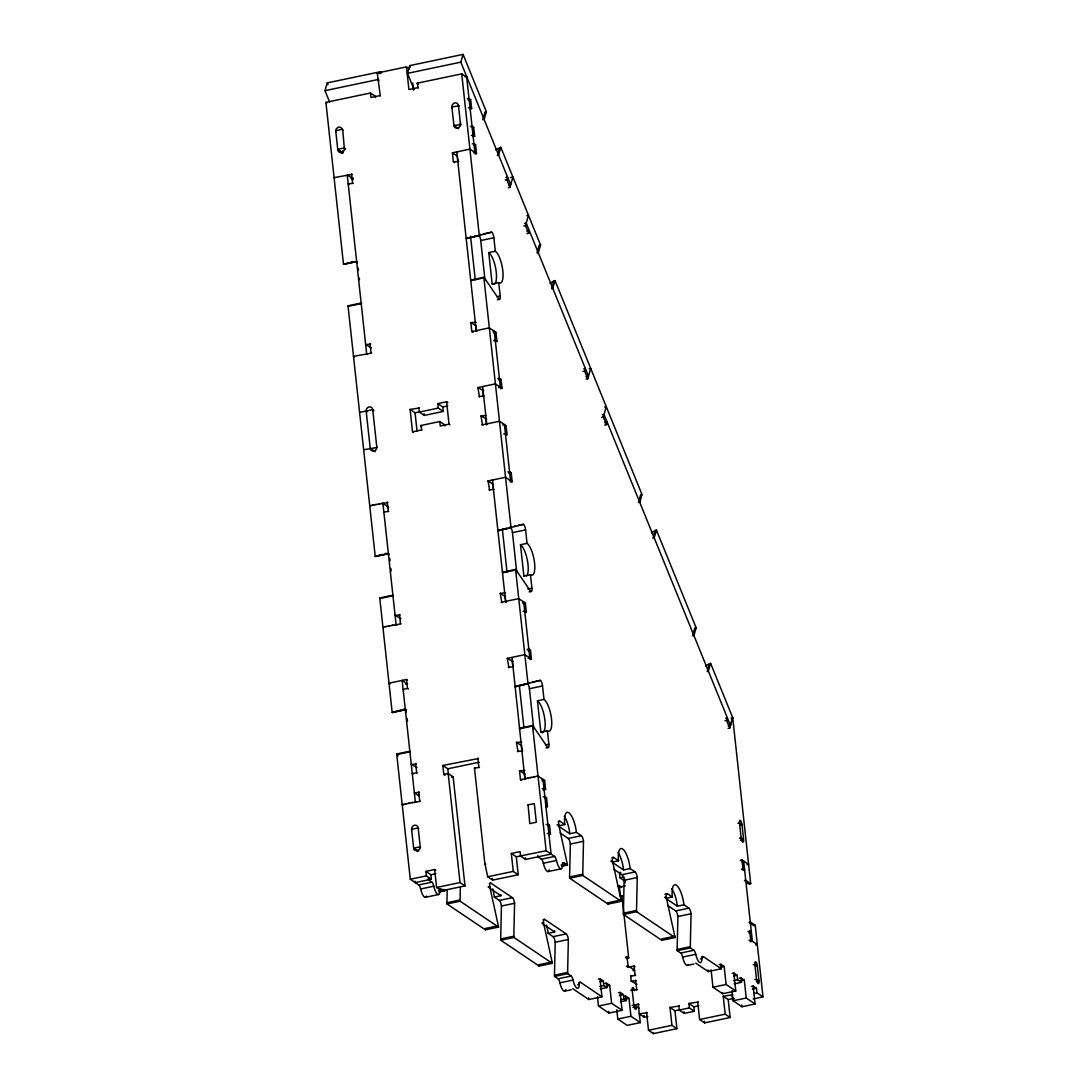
<?xml version="1.0" encoding="UTF-8"?>
<svg xmlns="http://www.w3.org/2000/svg" width="1088" height="1088" viewBox="0 0 1088 1088"><rect width="100%" height="100%" fill="white"/><g stroke="black" fill="none" stroke-linecap="round" stroke-linejoin="round"><path stroke-width="1.5" d="M598.373 979.186L600.018 978.833L601.963 996.771L580.543 982.328A4.706 1.455 78.1 0 0 579.306 984.259A9.425 2.924 78.1 0 1 576.83 988.135A9.425 2.924 78.1 0 1 573.063 980.057A4.706 1.455 78.1 0 0 571.173 976.018L567.691 973.665A4.706 1.455 78.1 0 1 567.61 972.427L568.358 939.502A4.706 1.455 78.1 0 0 566.222 933.912L544.694 919.414A4.706 1.455 78.1 0 0 543.524 922.774L552.106 961.982A4.719 1.469 78.1 0 1 552.323 963.315L513.903 937.434A4.706 1.455 78.1 0 1 513.835 936.197L514.583 903.271A4.706 1.455 78.1 0 0 512.434 897.682L490.919 883.17A4.706 1.455 78.1 0 0 489.75 886.543L498.331 925.752A4.719 1.469 78.1 0 1 498.535 927.071L485.398 929.832L446.991 903.951A4.706 1.455 78.1 0 1 446.91 902.727L447.195 890.378M498.535 927.071L460.129 901.204A4.706 1.455 78.1 0 1 460.061 899.966L460.346 887.618M552.323 963.315L539.172 966.076L500.766 940.195A4.706 1.455 78.1 0 1 500.698 938.958L501.432 906.032A4.706 1.455 78.1 0 0 499.297 900.429L494.333 897.083A16.483 5.114 78.1 0 0 492.755 888.91M565.855 989.509A9.425 2.924 78.1 0 1 559.912 982.818A4.706 1.455 78.1 0 0 558.035 978.778L554.54 976.426A4.706 1.455 78.1 0 1 554.472 975.188L555.22 942.262A4.706 1.455 78.1 0 0 553.071 936.673L548.107 933.327A16.483 5.114 78.1 0 0 546.53 925.14M719.209 964.648L720.854 964.308L721.344 968.782L703.229 956.583A4.706 1.455 78.1 0 0 701.991 958.514A9.425 2.924 78.1 0 1 699.516 962.39A9.425 2.924 78.1 0 1 695.749 954.312A4.706 1.455 78.1 0 0 693.858 950.273L690.377 947.92A4.706 1.455 78.1 0 1 690.295 946.682L691.043 913.757A4.706 1.455 78.1 0 0 688.908 908.167L683.93 904.822A16.483 5.114 78.1 0 0 676.437 885.224A16.483 5.114 78.1 0 0 672.343 897.015L667.379 893.656A4.706 1.455 78.1 0 0 666.21 897.029L674.791 936.238A4.719 1.469 78.1 0 1 674.995 937.57L636.589 911.69A4.706 1.455 78.1 0 1 636.521 910.452L637.269 877.526A4.706 1.455 78.1 0 0 635.12 871.937L630.156 868.578A16.483 5.114 78.1 0 0 622.662 848.994A16.483 5.114 78.1 0 0 618.569 860.771L613.605 857.426A4.706 1.455 78.1 0 0 612.435 860.798L621.017 900.007A4.719 1.469 78.1 0 1 621.221 901.326L608.083 904.087L569.677 878.206A4.706 1.455 78.1 0 1 569.595 876.982L570.343 844.057A4.706 1.455 78.1 0 0 568.208 838.454L560.13 833.014M621.221 901.326L582.814 875.459A4.706 1.455 78.1 0 1 582.746 874.222L583.494 841.296A4.706 1.455 78.1 0 0 581.346 835.693L576.382 832.347A16.483 5.114 78.1 0 0 568.888 812.763A16.483 5.114 78.1 0 0 564.794 824.541L558.226 825.928L569.813 833.734L576.382 832.347M674.995 937.57L661.858 940.318L623.451 914.45A4.706 1.455 78.1 0 1 623.383 913.213L624.118 880.287A4.706 1.455 78.1 0 0 621.982 874.684L613.904 869.244M688.269 964.498A9.425 2.924 78.1 0 1 682.598 957.073A4.706 1.455 78.1 0 0 680.721 953.034L677.226 950.681A4.706 1.455 78.1 0 1 677.158 949.443L677.906 916.518A4.706 1.455 78.1 0 0 675.757 910.928L667.692 905.488M329.596 101.973L324.999 90.658L327.23 82.906L380.542 71.713L381.14 73.182M378.896 80.947L378.447 78.989M379.984 73.658L380.542 71.713M414.093 89.529L407.51 73.345L409.754 65.593L463.066 54.4L486.39 111.778L484.146 119.53A4.706 3.862 16.1 0 1 482.827 119.626L485.071 111.874A4.706 3.862 16.1 0 0 486.39 111.778M509.034 185.137L510.68 184.797L460.822 62.152L463.066 54.4M499.65 147.737L497.406 155.489A4.719 3.876 16.1 0 1 498.59 155.067L500.834 147.315A4.719 3.876 16.1 0 0 499.65 147.737L495.788 150.008M508.286 187.721L509.932 187.381L506.818 179.724L507.566 177.14L505.92 177.48M509.932 187.381L512.924 177.045L510.449 177.562M526.959 233.662L528.605 233.308L525.49 225.665L528.482 215.315L526.837 215.669M528.605 233.308L529.353 230.724L526.891 231.254M540.573 245.058L538.329 252.81A4.706 3.862 16.1 0 1 537.01 252.906L539.254 245.154A4.706 3.862 16.1 0 0 540.573 245.058L500.834 147.315M553.819 281.017L551.589 288.769A4.719 3.876 16.1 0 1 552.772 288.347L555.016 280.595A4.719 3.876 16.1 0 0 553.819 281.017L549.97 283.288M586.092 379.114L587.738 378.774L584.623 371.117L585.371 368.533L583.726 368.873M587.738 378.774L590.73 368.438L589.084 368.778M604.765 425.054L606.41 424.714L603.296 417.058L606.288 406.722L604.642 407.062M606.41 424.714L607.158 422.117L604.697 422.647M642.002 494.564L639.758 502.316A4.706 3.862 16.1 0 1 638.438 502.425L640.682 494.659A4.706 3.862 16.1 0 0 642.002 494.564L555.016 280.595M655.248 530.522L653.018 538.274A4.719 3.876 16.1 0 1 654.201 537.853L656.445 530.101A4.719 3.876 16.1 0 0 655.248 530.522L651.399 532.794M696.17 627.844L693.94 635.596A4.706 3.862 16.1 0 1 692.621 635.691L694.851 627.939A4.706 3.862 16.1 0 0 696.17 627.844L656.445 530.101M709.43 663.802L707.2 671.554A4.719 3.876 16.1 0 1 708.383 671.133L710.627 663.381A4.719 3.876 16.1 0 0 709.43 663.802L705.568 666.074M728.09 728.402L729.735 728.049L726.621 720.392L727.369 717.808L725.723 718.162M728.226 725.859L730.442 725.397L732.686 717.645L710.627 663.381M729.735 728.049L732.727 717.713L731.082 718.066M375.537 97.485L375.414 96.356L370.45 93.01L325.91 102.367L343.482 264.194A4.706 1.455 78.1 0 0 343.862 264.33L349.166 262.725M350.662 262.262L352.906 261.582M472.6 236.749L466.63 238.571L491.722 232.166A4.706 1.455 78.1 0 1 493.857 237.769L495.326 251.219A16.483 5.114 78.1 0 1 502.819 270.803A16.483 5.114 78.1 0 1 498.726 282.581L500.194 296.031A4.706 1.455 78.1 0 1 499.025 299.39L497.379 299.744M474.844 236.069L476.34 235.606M379.413 555.315L375.673 556.458L388.824 553.697A4.719 1.469 78.1 0 1 388.362 553.561L375.224 556.322L348.01 305.796L361.148 303.035A4.706 1.455 78.1 0 1 361.651 303.538L348.5 306.299A4.706 1.455 78.1 0 0 348.01 305.796M380.161 555.084L382.405 554.404M385.383 553.493L386.131 553.262M502.846 529.339L498.358 530.713L523.45 524.307A4.706 1.455 78.1 0 1 525.599 529.897L527.054 543.347A16.483 5.114 78.1 0 1 534.562 562.945A16.483 5.114 78.1 0 1 530.468 574.722L531.923 588.173A4.706 1.455 78.1 0 1 530.754 591.532L529.122 591.872M504.342 528.89L506.573 528.197M509.565 527.286L510.313 527.068M397.854 710.913L392.632 712.504L406.518 709.512M398.602 710.682L400.846 710.002M403.838 709.077L404.573 708.859A4.706 1.455 78.1 0 1 406.314 712.273M528.374 683.998A4.719 1.469 78.1 0 1 528.006 683.862L514.855 686.623A4.719 1.469 78.1 0 0 515.236 686.759L517.548 686.079M518.296 685.848L521.288 684.937M523.532 684.243L525.028 683.794M546.067 747.918L547.713 747.578A4.706 1.455 78.1 0 0 548.882 744.219L547.414 730.769A16.483 5.114 78.1 0 0 551.507 718.991A16.483 5.114 78.1 0 0 544.014 699.394L542.545 685.943A4.706 1.455 78.1 0 0 540.41 680.354L515.318 686.759M380.324 96.07L377.25 73.018L406.45 66.898L409.564 68.993M324.999 90.658L378.298 79.465M407.51 73.345L460.822 62.152M418.295 88.101L417.194 83.205L461.734 73.862L466.698 77.207M464.97 76.745L466.616 76.391L474.885 152.483L473.783 152.714M370.45 93.01L370.94 97.498L379.698 95.662M406.45 66.898L408.911 89.529L417.683 87.693M467.378 98.845L469.01 98.505L470.669 99.62L471.648 108.582L470.002 108.922M468.207 100.137L470.669 99.62M342.271 129.254L335.702 130.642L337.797 149.913A3.536 3.196 -56 0 0 341.442 152.592A3.536 3.196 -56 0 0 344.366 148.539L342.693 129.54M460.36 123.026L460.496 124.481A3.536 3.196 -56 0 1 453.954 125.854L451.874 106.882L459.068 105.917M468.343 107.807L469.989 107.467L471.648 108.582M453.778 124.413L453.914 125.555L461.094 124.59M341.877 152.823L342.693 152.66L337.729 149.314L344.298 147.927L345.549 148.77M470.37 126.48L472.015 126.14L473.674 127.255L474.654 136.218L473.008 136.558M472.029 127.595L473.674 127.255M471.349 135.442L472.994 135.102L474.654 136.218M472.26 143.861L473.906 143.521L475.565 144.636L476.53 153.598L474.898 153.938M473.919 144.976L475.565 144.636M352.226 174.379L334.084 177.643L334.71 178.065M454.607 162.615L453.356 161.786L452.39 152.81L469.921 149.138L476.53 153.598M351.098 178.459L353.287 177.997M352.213 179.683L353.029 179.52M353.206 183.342L348.201 183.845L349.139 184.47M453.356 161.786L458.674 161.486M505.186 180.064L506.818 179.724M524.593 223.421L526.238 223.081L588.486 376.19L586.024 376.706M480.216 234.586L481.046 234.41M483.507 233.893L485.969 233.376M486.785 233.199L491.722 232.166M523.858 226.005L525.49 225.665M343.482 264.194L356.633 261.433A4.706 1.455 78.1 0 0 357 261.569L343.944 264.316M479.686 235.824A4.719 1.469 78.1 0 1 479.318 235.688L466.167 238.449A4.719 1.469 78.1 0 0 466.548 238.585M485.071 280.582L480.719 240.53L493.857 237.769M498.726 282.581L492.157 283.968L488.757 252.593L495.326 251.219M484.323 277.794A4.706 1.455 78.1 0 0 483.834 277.29L470.696 280.051A4.706 1.455 78.1 0 1 471.186 280.554L484.323 277.794L499.025 299.39M496.903 296.725L500.194 296.031M370.668 344.134L365.677 344.638L371.457 347.82M473.049 332.37L471.798 331.541L470.832 322.578L476.136 322.279M470.832 322.578L476.068 325.856M371.647 353.097L353.505 356.361L354.321 356.918M471.798 331.541L489.328 327.855L495.951 332.316L496.93 341.278L495.285 341.632M493.204 331.432L494.292 331.201L500.385 387.233L498.739 387.573M493.49 332.833L495.951 332.316M493.626 340.517L495.271 340.163L496.93 341.278M497.76 378.61L499.406 378.27L501.065 379.386L502.044 388.348L500.398 388.688M498.603 379.902L501.065 379.386M359.584 412.379L372.735 409.632L373.66 410.258M479.482 396.943L477.89 387.559L495.421 383.887L502.044 388.348M477.89 387.559L483.684 390.728M582.978 371.457L584.623 371.117M413.454 432.466L412.529 431.841L410.094 409.428L419.478 408.014M437.838 403.607L442.802 406.953L443.292 411.427L438.328 408.082L437.838 403.607L446.597 401.771L447.848 402.601M478.87 396.522L483.861 396.018M410.094 409.428L415.058 412.774L419.438 411.849M442.802 406.953L447.739 405.919M418.853 407.592L419.342 412.066L438.328 408.082M419.342 412.066L424.306 415.412L443.292 411.427M421.913 430.413L420.798 425.517L439.783 421.532L444.747 424.878L444.87 425.993M482.569 425.326L480.978 415.942L485.982 415.439M443.564 425.122L444.747 424.878M412.529 431.841L421.287 430.005M439.783 421.532L440.273 426.02L449.031 424.17L449.97 424.796M480.978 415.942L486.758 419.125M363.637 449.738L377.414 447.399M481.943 424.905L499.474 421.233L506.097 425.694L507.062 434.656L505.43 434.996M502.792 424.918L504.438 424.578L510.53 480.597L509.429 480.828M504.451 426.034L506.097 425.694M503.771 433.881L505.417 433.541L507.062 434.656M602.398 414.814L604.044 414.474L730.442 725.397M601.664 417.398L603.296 417.058M507.906 471.974L509.551 471.634L511.21 472.75L512.176 481.712L510.544 482.066M508.749 473.266L511.21 472.75M387.872 502.493L369.73 505.757L370.559 506.314M489.627 490.307L488.036 480.937L505.553 477.251L512.176 481.712M372.191 505.24L373.021 505.063M375.482 504.546L376.298 504.383M378.76 503.866L379.59 503.69M382.051 503.173L387.845 506.342L386.743 506.573M387.858 507.81L388.674 507.634M388.851 511.455L383.846 511.958L384.472 512.38M489.002 489.899L494.006 489.396M514.42 526.198L515.236 526.034M517.711 525.518L520.173 525.001M520.989 524.824L523.45 524.307M511.428 527.952A4.719 1.469 78.1 0 1 511.047 527.816L497.91 530.577A4.719 1.469 78.1 0 0 498.277 530.713M510.462 527.177A4.706 1.455 78.1 0 1 512.448 532.658L525.599 529.897M524.307 576.341A16.483 5.114 78.1 0 1 523.899 576.096L520.486 544.721L527.054 543.347M379.739 597.924L392.89 595.177A4.706 1.455 78.1 0 1 393.38 595.68L380.242 598.441A4.706 1.455 78.1 0 0 379.739 597.924L392.17 712.368A4.719 1.469 78.1 0 0 392.55 712.504M516.066 569.935A4.706 1.455 78.1 0 0 515.576 569.432L502.425 572.179A4.706 1.455 78.1 0 1 502.928 572.696L516.066 569.935L530.754 591.532M523.899 576.096L530.468 574.722M400.085 614.91L395.094 615.414L400.874 618.596M501.84 602.738L500.249 593.354L505.254 592.851M527.816 589.03L531.923 588.173M500.249 593.354L505.485 596.646M401.064 623.886L382.922 627.137L383.534 627.558M501.214 602.317L518.745 598.631L525.368 603.092L526.347 612.054L524.702 612.408M385.383 626.62L386.199 626.443M388.661 625.926L389.49 625.763M391.952 625.246L392.768 625.07M395.243 624.553L396.889 624.934M522.621 602.208L523.709 601.977L529.802 658.009L528.156 658.349M522.906 603.609L525.368 603.092M523.042 611.293L524.688 610.939L526.347 612.054M527.177 649.386L528.822 649.046L530.482 650.162L531.447 659.124L529.815 659.464M528.02 650.678L530.482 650.162M407.456 680.109L406.531 679.483L389.001 683.169L390.238 683.998M508.898 667.719L507.307 658.335L524.838 654.663L531.447 659.124M405.47 684.094L407.388 683.699M507.307 658.335L513.087 661.504M408.435 689.071L407.497 688.446L403.118 689.37L403.743 689.792M508.273 667.298L513.278 666.794M528.088 682.938L528.904 682.761M532.195 682.081L534.657 681.564M535.473 681.387L540.41 680.354M392.17 712.368L405.321 709.607A4.719 1.469 78.1 0 0 405.688 709.743M533.759 728.77L529.407 688.704L542.545 685.943M547.414 730.769L540.845 732.142L537.445 700.767L544.014 699.394M396.698 753.97L409.836 751.223A4.706 1.455 78.1 0 1 410.339 751.726L397.188 754.487A4.706 1.455 78.1 0 0 396.698 753.97L410.298 879.24L418.758 884.938A4.706 1.455 78.1 0 1 420.648 888.978A9.425 2.924 78.1 0 0 426.455 896.063M533.025 725.982A4.706 1.455 78.1 0 0 532.522 725.478L519.384 728.226A4.706 1.455 78.1 0 1 519.874 728.742L533.025 725.982L547.713 747.578M416.282 763.939L411.278 764.442L417.058 767.611M518.024 751.754L516.433 742.37L521.75 742.084M516.433 742.37L521.669 745.661M445.033 775.254L443.795 774.425L442.83 765.462L478.502 758.526M545.591 744.899L548.882 744.219M417.248 772.902L412.243 773.405L413.182 774.03M517.412 751.332L522.716 751.046M442.83 765.462L447.794 768.808L479.278 762.198M443.795 774.425L448.174 773.5L453.138 776.846L464.998 885.904L441.565 890.827L436.587 887.482L434.642 869.543L425.884 871.393L426.374 875.867L431.338 879.213L430.848 874.738L425.884 871.393M518.242 874.738L513.278 871.393L511.319 853.454L516.297 856.8L518.242 874.738L492.674 880.097L487.71 876.751L484.854 863.6L474.463 767.978L479.468 767.489M451.506 777.199L453.138 776.846M724.989 720.746L726.621 720.392M419.356 792.322L414.365 792.826L419.329 796.171L419.193 794.961M521.737 780.558L520.486 779.715L519.52 770.753L524.838 770.467M519.52 770.753L525.028 773.99M403.118 805.174L402.193 804.549L403.009 804.372M405.47 803.855L406.3 803.678M408.762 803.162L409.578 802.998M412.053 802.482L412.869 802.305M527.068 778.342L528.156 778.11M530.346 777.648L531.447 777.417M533.637 776.954L534.725 776.737M536.928 776.274L538.016 776.043L544.639 780.504L545.618 789.466L543.143 789.983M402.193 804.549L420.335 801.285M520.486 779.715L538.016 776.043M541.892 779.62L542.98 779.389L551.099 854.08L525.545 859.452L520.567 856.106L520.091 851.618L511.319 853.454M542.178 781.021L544.639 780.504M542.314 788.691L543.959 788.351L545.618 789.466M543.211 796.906L544.857 796.566L546.502 797.681L547.482 806.643L545.836 806.997M544.857 798.034L546.502 797.681M527.707 804.943L534.29 803.57L536.316 822.242L529.747 823.616L528.129 805.229M558.185 821.535L559.83 821.195L564.794 824.541M546.19 824.541L547.835 824.201L549.508 825.316L550.487 834.278L548.842 834.632M547.862 825.67L549.508 825.316M557.015 824.908L558.661 824.568A4.706 1.455 78.1 0 1 559.83 821.195M547.182 833.517L548.828 833.163L550.487 834.278M568.208 838.454L581.346 835.693M570.343 844.057L583.494 841.296M410.298 879.24L426.374 875.867M430.848 874.738L435.771 873.705M516.297 856.8L546.135 850.734L554.594 856.433A4.706 1.455 78.1 0 1 556.471 860.472A9.425 2.924 78.1 0 0 560.252 868.55A9.425 2.924 78.1 0 0 562.714 864.688A4.706 1.455 78.1 0 1 563.951 862.743L567.446 865.096A4.719 1.455 78.1 0 0 567.242 863.777L558.661 824.568M431.338 879.213L415.276 882.586L415.126 881.28M418.758 884.938L431.909 882.178A4.706 1.455 78.1 0 1 433.786 886.217A9.425 2.924 78.1 0 0 437.566 894.295A9.425 2.924 78.1 0 0 440.028 890.433A4.706 1.455 78.1 0 1 440.137 889.399M537.812 855.535L537.948 856.841L541.443 859.194L554.594 856.433M420.648 888.978L433.786 886.217M541.443 859.194A4.706 1.455 78.1 0 1 543.334 863.233L556.471 860.472M737.868 823.317L739.514 822.963L742.002 824.636L743.621 839.582A3.536 1.102 78.1 0 1 742.737 842.112A3.536 1.102 78.1 0 1 741.132 837.91L739.514 822.963A3.536 1.102 78.1 0 1 740.384 820.447A3.536 1.102 78.1 0 1 742.002 824.636L740.357 824.99M436.587 887.482L460.02 882.558L464.998 885.904M487.71 876.751L513.278 871.393M439.634 888.842L440.45 888.665M562.306 863.097L563.951 862.743M438.396 890.773L441.266 890.202M442.095 890.038L444.557 889.522A4.719 1.455 78.1 0 1 444.761 890.841L439.008 892.051M561.082 865.028L567.242 863.777M561.694 866.306L567.446 865.096M489.274 883.524L490.919 883.17M611.959 857.779L613.605 857.426M425.354 897.314L438.491 894.554M548.039 871.57L561.177 868.809M488.104 886.883L489.75 886.543M610.79 861.138L612.435 860.798M618.569 860.771L612 862.158L623.587 869.965L630.156 868.578M739.5 838.25C742.152 836.93 746.028 841.16 740.33 840.276M446.91 902.727L460.061 899.966M569.595 876.982L582.746 874.222M446.991 903.951L460.129 901.204M569.677 878.206L582.814 875.459M494.333 897.083L500.902 895.71A16.483 5.114 78.1 0 0 500.766 894.554M624.961 881.198L619.997 877.839L619.426 872.617L620.799 872.331M499.297 900.429L512.434 897.682M621.982 874.684L635.12 871.937M619.997 877.839L624.104 876.982M501.432 906.032L514.583 903.271M624.118 880.287L637.269 877.526M617.671 886.04L619.317 885.7L621.588 887.223M740.357 860.295L742.002 859.942L748.612 864.416L746.98 864.756M618.773 887.264L625.355 885.89M741.458 861.519L743.648 861.057L752.366 941.256L750.176 941.705M619.466 894.826L621.942 895.778L628.701 958.025L626.239 958.542M741.322 869.258L742.968 868.918L744.627 870.033L742.982 870.373M620.296 896.118L621.942 895.778M498.331 925.752L485.18 928.513A4.719 1.469 78.1 0 1 485.398 929.832M621.017 900.007L607.866 902.768A4.719 1.469 78.1 0 1 608.083 904.087M543.048 919.754L544.694 919.414M664.918 894.186L667.379 893.656M541.878 923.114L543.524 922.774M664.564 897.369L666.21 897.029M665.666 897.26A16.483 5.114 78.1 0 0 665.774 898.389L672.343 897.015M500.698 938.958L513.835 936.197M623.383 913.213L636.521 910.452M500.766 940.195L513.903 937.434M623.451 914.45L636.589 911.69M548.107 933.327L554.676 931.94A16.483 5.114 78.1 0 0 554.54 930.784M665.774 898.389L677.362 906.195L683.93 904.822M553.071 936.673L566.222 933.912M675.757 910.928L688.908 908.167M555.22 942.262L568.358 939.502M677.906 916.518L691.043 913.757M552.106 961.982L538.968 964.743A4.719 1.469 78.1 0 1 539.172 966.076M674.791 936.238L661.654 938.998A4.719 1.469 78.1 0 1 661.858 940.318M625.41 957.263L627.055 956.91L628.701 958.025M748.082 931.491L749.727 931.151L751.386 932.266L748.925 932.783M554.472 975.188L567.61 972.427M677.158 949.443L690.295 946.682M554.54 976.426L567.691 973.665M677.226 950.681L690.377 947.92M558.035 978.778L571.173 976.018M680.721 953.034L693.858 950.273M626.375 966.226L628.021 965.886L634.644 970.346L632.998 970.686M749.061 940.454L750.706 940.114L757.33 944.602L755.684 944.914M627.49 967.45L634.059 966.076L634.984 966.702M559.912 982.818L573.063 980.057M682.598 957.073L695.749 954.312M578.898 982.668L580.543 982.328M701.583 956.923L703.229 956.583M577.66 984.613L579.306 984.259M700.346 958.868L701.991 958.514M600.046 981.757L603.337 981.063L603.813 985.551L606.859 987.591L606.37 983.117L604.724 983.457M637.01 984.341L631.217 981.158L630.646 975.963L635.65 975.46M564.618 991.154L571.2 989.781M687.303 965.41L693.886 964.036M599.706 986.408L603.813 985.551M606.397 986.041L609.674 985.347L611.633 1003.272L622.091 1010.317L620.133 992.392L618.501 992.732M631.217 981.158L636.222 980.669M600.277 988.978L606.859 987.591M720.882 967.232L724.173 966.538L726.118 984.463L735.774 990.978L733.829 973.039L732.183 973.393M695.749 963.152L708.193 971.543L721.344 968.782M630.55 990.474L637.187 989.631M753.236 964.73L754.882 964.39L757.357 966.062L758.989 980.995A3.536 1.102 78.1 0 1 758.105 983.525A3.536 1.102 78.1 0 1 756.5 979.322L754.882 964.39A3.536 1.102 78.1 0 1 755.752 961.86A3.536 1.102 78.1 0 1 757.357 966.062L755.711 966.402M572.75 988.693L588.826 999.518L601.963 996.771M619.344 995.479L623.451 994.622L623.941 999.11L626.171 1000.606L625.682 996.132L624.036 996.472M733.856 975.963L737.134 975.27L737.623 979.758L741.458 982.342L740.969 977.867L739.337 978.207M620.65 999.79L623.941 999.11M624.879 999.219L629 998.362L630.945 1016.287L640.329 1022.611L638.194 1004.142L632.169 1005.407M597.475 996.785L598.482 1006.033L611.633 1003.272M620.418 1001.817L626.171 1000.606M733.516 980.614L737.623 979.758M740.18 980.954L744.287 980.098L746.232 998.022L755.086 1003.979L753.141 986.054L751.495 986.408M711.09 969.857L712.966 987.224L726.118 984.463M734.074 983.892L741.458 982.342M754.854 979.662L756.5 979.322L758.989 980.995L756.514 981.512M633.012 1007.434L636.303 1006.74L639.322 1008.304M598.482 1006.033L608.94 1013.078L622.091 1010.317M712.966 987.224L722.622 993.725L735.774 990.978M752.338 989.155L756.446 988.285L756.935 992.773L763.001 996.866L755.235 925.29L750.271 921.944A4.719 4.27 -56 0 0 749.034 922.393L753.998 925.738A4.719 4.27 -56 0 1 755.235 925.29M647.17 1012.751L639.254 1013.853L644.218 1017.198L647.863 1016.437M669.99 1007.406L674.954 1010.752L676.899 1028.677L671.935 1025.331L669.99 1007.406L679.374 1005.992M688.908 1003.435L693.872 1006.781L694.362 1011.269L689.398 1007.923L688.908 1003.435L698.292 1002.021M723.234 996.241L728.198 999.586L730.143 1017.511L725.179 1014.166L723.234 996.241L732.618 994.813M616.787 1009.8L617.794 1019.048L630.945 1016.287M753.658 993.466L756.935 992.773M674.954 1010.752L680.435 1009.61M693.872 1006.781L698.809 1005.747M728.198 999.586L733.679 998.43M678.749 1005.57L679.238 1010.058L689.398 1007.923M731.993 994.391L732.482 998.879L734.033 998.553M731.993 990.692L733.094 1000.783L746.232 998.022M640.329 1022.611L627.178 1025.358L617.794 1019.048M679.238 1010.058L684.202 1013.404L694.362 1011.269M753.154 998.934L763.001 996.866M733.094 1000.783L741.948 1006.74L755.086 1003.979M646.558 1012.33L648.502 1030.254L671.935 1025.331M697.666 1001.599L699.625 1019.524L725.179 1014.166M648.502 1030.254L653.466 1033.6L676.899 1028.677M699.625 1019.524L704.589 1022.87L730.143 1017.511M747.143 883.442L749.442 883.769A4.719 4.27 -56 0 0 750.706 883.687L732.727 717.713M417.194 83.205L418.431 84.048M458.578 106.692L458.402 105.196A3.536 3.196 -56 0 0 451.86 106.57L452.499 107.29M377.25 73.018L378.175 73.658M453.914 125.555L458.565 128.683M457.599 152.456L456.77 151.898L476.19 330.616L477.006 331.174M452.39 152.81L457.354 156.169L457.477 157.284M325.91 102.367L326.835 102.993M342.965 130.288L342.339 129.866A3.536 3.196 -56 0 0 338.681 127.187A3.536 3.196 -56 0 0 335.77 131.24L336.382 131.662M344.366 148.539L345.304 149.165M337.797 149.913L342.135 152.85M353.029 178.786L347.235 174.882L366.642 353.6L367.472 354.158M482.678 386.92L486.744 424.266M420.798 425.517L421.736 426.142M493.245 480.57L492.415 480.012L505.607 601.392L506.423 601.95M488.036 480.937L493 484.282L493.422 488.199M366.153 411.006L370.219 448.351A3.536 3.196 -56 0 0 373.864 451.03A3.536 3.196 -56 0 0 376.788 446.978L372.735 409.632A3.536 3.196 -56 0 0 369.077 406.953A3.536 3.196 -56 0 0 366.153 411.006L367.404 411.849M370.219 448.351L375.183 451.697M512.094 657.696L524.878 778.804L525.694 779.362M750.706 883.687L745.742 880.342A4.719 4.27 -56 0 1 744.478 880.423L749.442 883.769M407.524 684.026L402.152 680.408L415.33 801.788L416.16 802.346M545.809 805.514L547.482 806.643M474.463 767.978L475.402 768.618M720.854 964.308L724.173 966.538M733.829 973.039L737.134 975.27M740.969 977.867L744.287 980.098M753.141 986.054L756.446 988.285M732.482 998.879L733.72 999.709M484.854 863.6L485.792 864.226M418.798 828.349L418.173 827.927A3.536 3.196 -56 0 0 414.528 825.262A3.536 3.196 -56 0 0 411.604 829.314L413.685 848.531A2.625 2.38 -56 0 0 414.215 849.796L416.378 850.748A4.352 3.944 -56 0 0 418.458 850.218L420.022 848.572A2.625 2.38 -56 0 0 420.267 847.158L418.173 827.927L411.604 829.314L412.216 829.722M630.646 975.963L631.584 976.589M500.902 895.71L489.314 887.903A16.483 5.114 78.1 0 1 489.206 886.761M543.089 924.134L554.676 931.94M420.621 846.886L413.63 847.987L418.581 851.319M413.685 848.531L417.724 851.251M638.194 1004.142L639.132 1004.782M600.018 978.833L603.337 981.063M606.37 983.117L609.674 985.347M620.133 992.392L623.451 994.622M625.682 996.132L629 998.362M434.642 869.543L435.894 870.386M431.909 882.178L428.414 879.825L428.278 878.519M442.585 889.372L444.761 890.841M397.188 754.487L398.113 755.834M409.754 65.593L410.353 67.062M327.23 82.906L328.005 84.796M492.32 878.451L492.674 880.097M451.874 106.882L452.01 108.066M396.059 624.376L382.881 502.996M742.002 859.942L742.968 868.918M749.727 931.151L750.706 940.114M741.758 1005.067L741.948 1006.74M722.5 992.61L722.622 993.725M708.016 969.87L708.193 971.543M704.398 1021.197L704.589 1022.87M684.026 1011.718L684.202 1013.404M653.344 1032.485L653.466 1033.6M644.014 1015.39L644.218 1017.198M624.553 878.601L625.042 883.089M634.059 966.076L635.038 975.038M635.596 980.247L636.779 989.944M636.099 1004.877L636.303 1006.74A3.536 1.102 78.1 0 1 635.419 1009.27A3.536 1.102 78.1 0 1 633.814 1005.067L632.196 990.134A3.536 1.102 78.1 0 1 632.862 987.51A3.536 1.102 78.1 0 1 634.481 990.624M619.317 885.7L620.282 894.662M627.055 956.91L628.021 965.886M608.763 1011.391L608.94 1013.078M588.635 997.846L588.826 999.518M512.448 532.658L516.8 572.723M461.734 73.862L479.318 235.688M483.834 277.29L511.047 527.816M515.576 569.432L528.006 683.862M532.522 725.478L546.135 850.734M458.456 105.495L460.482 124.168M470.533 236.232L475.266 279.779M502.343 529.026L507.062 572.41M519.33 685.372L523.75 726.036M457.599 158.399L457.966 161.758M475.796 325.924L475.973 327.597M476.041 328.154L476.408 331.527M482.854 390.905L483.466 396.508M485.942 419.288L486.554 424.891M505.213 596.7L505.39 598.373M505.458 598.944L505.825 602.303M512.271 661.681L512.883 667.284M521.397 745.715L521.71 748.517M521.764 749.074L522.009 751.318M524.484 774.098L524.974 778.586M525.354 857.766L525.545 859.452M412.801 82.974L412.964 84.388M413.114 85.802L413.576 90.046M446.597 401.771L449.031 424.17M477.877 758.105L478.856 767.067M424.116 413.739L424.306 415.412M415.058 412.774L417.03 430.984M447.794 768.808L448.338 773.84M448.174 773.5L460.02 882.558M441.374 889.141L441.565 890.827M351.614 173.958L352.58 182.934M370.056 343.726L371.022 352.689M387.26 502.085L388.226 511.047M399.473 614.502L400.438 623.465M406.531 679.483L407.497 688.446M415.657 763.518L416.636 772.48M418.744 791.901L419.71 800.863M358.21 267.947L358.496 270.477M359.312 278.038L359.489 279.711M389.776 558.402L390.048 560.932M390.864 568.494L391.136 571.01M407.184 718.651L407.456 721.181M342.516 150.974L342.761 153.258M418.418 849.701L418.499 850.422M549.263 869.924A9.425 2.924 78.1 0 1 543.334 863.233M527.911 683.835A4.706 1.455 78.1 0 1 529.407 688.704M479.223 235.647A4.706 1.455 78.1 0 1 480.719 240.53M618.052 852.475A16.483 5.114 78.1 0 1 623.587 869.965M671.826 888.706A16.483 5.114 78.1 0 1 677.362 906.195M564.278 816.245A16.483 5.114 78.1 0 1 569.813 833.734M537.445 700.767A16.483 5.114 78.1 0 1 544.938 720.365A16.483 5.114 78.1 0 1 540.845 732.142M520.486 544.721A16.483 5.114 78.1 0 1 527.367 560.225A16.483 5.114 78.1 0 1 526.51 576.001M488.757 252.593A16.483 5.114 78.1 0 1 496.25 272.177A16.483 5.114 78.1 0 1 492.157 283.968M372.858 410.788A3.536 3.196 -56 0 1 373.755 410.38M356.701 261.691A4.706 1.455 78.1 0 1 357.354 263.201M375.591 556.458A4.719 1.469 78.1 0 1 375.224 556.322M388.103 553.289A4.706 1.455 78.1 0 1 388.946 554.907"/></g></svg>
